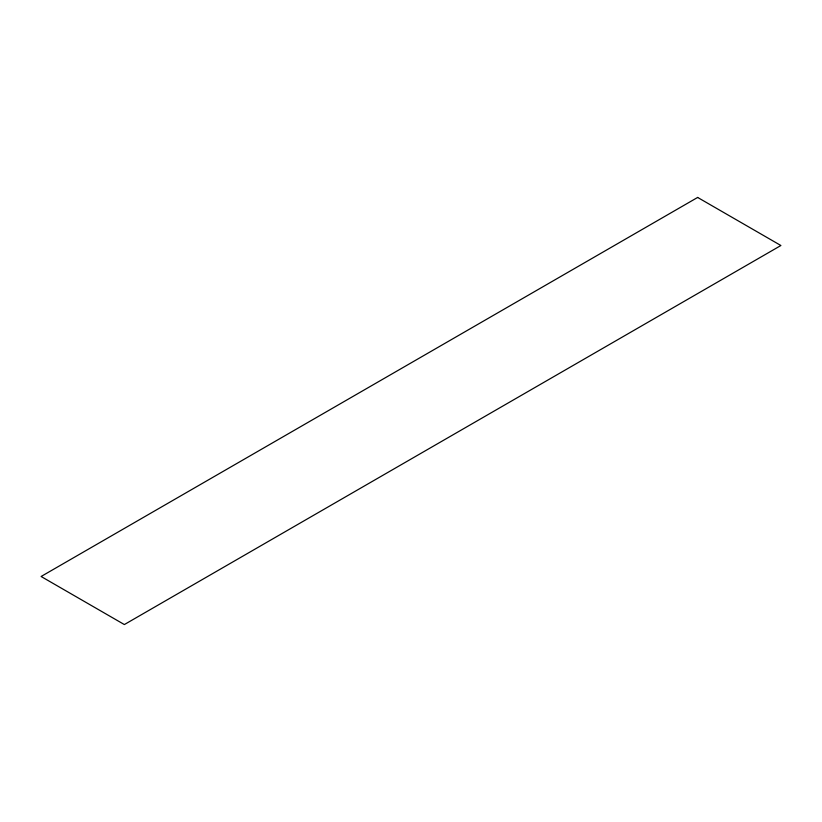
<?xml version="1.0" encoding="UTF-8"?>
<svg xmlns="http://www.w3.org/2000/svg" width="822" height="822" viewBox="0 0 822 822"><rect width="100%" height="100%" fill="white"/><g stroke="black" fill="none" stroke-linecap="round" stroke-linejoin="round"><path stroke-width="1.23" d="M697.642 197.444L41.1 576.489L124.358 624.556L780.9 245.511L697.642 197.444"/></g></svg>
